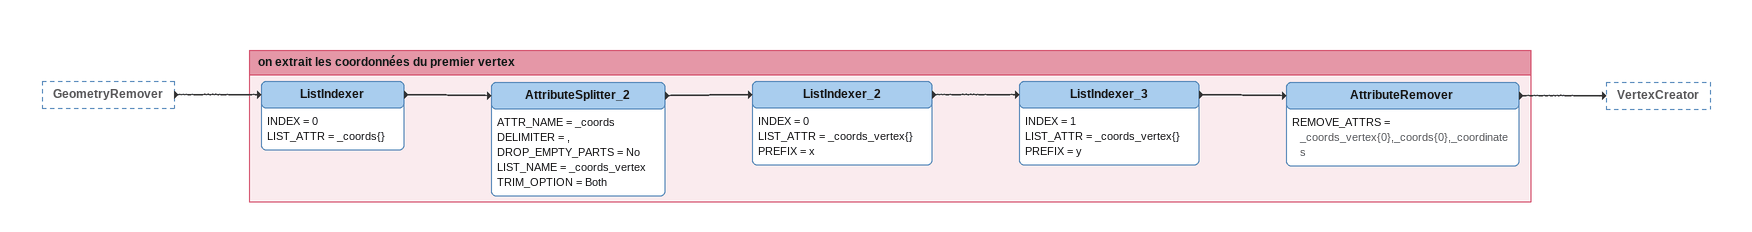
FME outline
GeometryRemover [outside]
    -> ListIndexer

Bookmark: on extrait les coordonnées du premier vertex
ListIndexer
    INDEX = 0
    LIST_ATTR = _coords{}
    -> AttributeSplitter_2
AttributeSplitter_2
    ATTR_NAME = _coords
    DELIMITER = ,
    DROP_EMPTY_PARTS = No
    LIST_NAME = _coords_vertex
    TRIM_OPTION = Both
    -> ListIndexer_2
ListIndexer_2
    INDEX = 0
    LIST_ATTR = _coords_vertex{}
    PREFIX = x
    -> ListIndexer_3
ListIndexer_3
    INDEX = 1
    LIST_ATTR = _coords_vertex{}
    PREFIX = y
    -> AttributeRemover
AttributeRemover
    REMOVE_ATTRS = _coords_vertex{0},_coords{0},_coordinates
    -> VertexCreator
